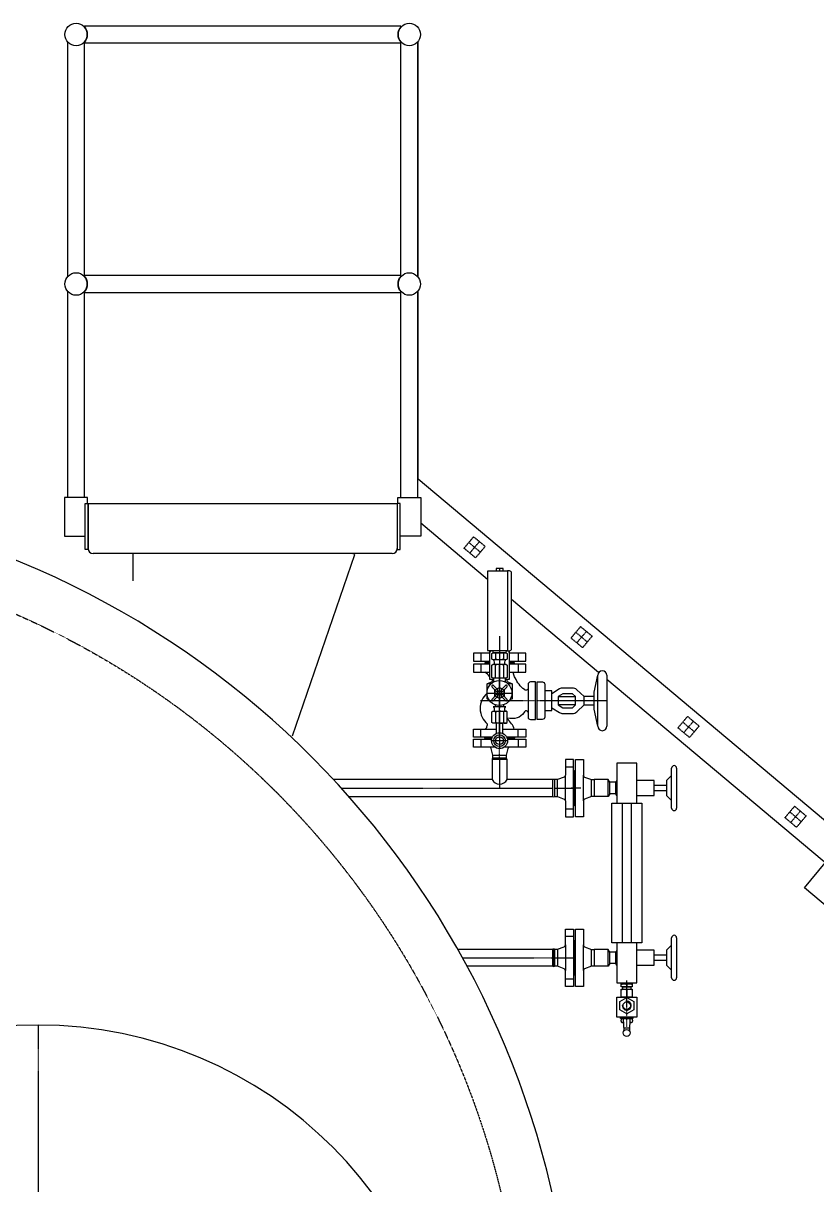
# Model space of a CAD drawing. Extents: x -1853 to 4591, y 0 to 4740.
# Drawn here: x 695 to 2286, y 2370 to 4697 of the extents above; entities that cross this region are included whole.
import ezdxf

# ---------------------------------------------------------------- set-up
doc = ezdxf.new("R2010")
doc.units = 0
doc.linetypes.add('GESTRICHELT2', pattern=[0.375, 0.25, -0.125])
doc.linetypes.add('MITTE', pattern=[2, 1.25, -0.25, 0.25, -0.25])
for name, color, linetype in [('LOOS_L0', 5, 'CONTINUOUS'), ('LOOS_L1', 7, 'GESTRICHELT2'), ('LOOS_L2', 7, 'MITTE')]:
    doc.layers.add(name, color=color, linetype=linetype)

# ---------------------------------------------------------------- blocks, each defined once
blk = doc.blocks.new('LOOS_BUEHNE_70AE1')
at = {"layer": 'LOOS_L0'}
for p, q in [((1435, 3635), (835, 3635)), ((915, 3635), (915, 3580.5)), ((1235.2, 3269.8), (1359.7, 3633.2))]:
    blk.add_line(p, q, dxfattribs=at)
for points in [[(825, 3645), (825, 3735), (1445, 3735)], [(1359.7, 3633.2), (1355, 3635), (915, 3635)]]:
    blk.add_lwpolyline(points, dxfattribs=at)
for centre, start, end in [((835, 3645), 180, 270), ((1435, 3645), 270, 360)]:
    blk.add_arc(centre, 10, start, end, dxfattribs=at)
blk = doc.blocks.new('LOOS_KESSEL_65D01')
at = {"layer": 'LOOS_L0'}
for p, q in [((1597.5, 3263), (1634.1, 3263)), ((1619, 3263), (1621, 3265)), ((1621, 3265), (1634.8, 3265)), ((1665.2, 3265), (1679, 3265)), ((1665.9, 3263), (1702.5, 3263)), ((1679, 3265), (1681, 3263)), ((1640.3, 3247), (1629.2, 3247)), ((1670.8, 3247), (1659.7, 3247)), ((1665, 3222), (1635, 3222)), ((1636.5, 3225), (1663.4, 3225)), ((1637.7, 3231), (1662.4, 3231)), ((1782, 3139.3), (1782, 3190.7)), ((1635, 3181.9), (1317.1, 3181.9)), ((1757, 3148.2), (1757, 3181.9)), ((1760, 3181.9), (1760, 3148.2)), ((1766, 3148.2), (1766, 3181.9)), ((1347.7, 3148.2), (1757, 3148.2)), ((1757, 2808.2), (1757, 2841.9)), ((1760, 2841.9), (1760, 2808.2)), ((1766, 2841.9), (1766, 2808.2)), ((1782, 2850.7), (1782, 2799.3))]:
    blk.add_line(p, q, dxfattribs=at)
for points in [[(1629.2, 3247), (1597.5, 3247), (1597.5, 3263)], [(1702.5, 3263), (1702.5, 3247), (1670.8, 3247)], [(1666.9, 3244), (1663.4, 3231), (1663.4, 3225), (1636.5, 3225), (1636.5, 3231), (1633.1, 3244)], [(1665, 3181.9), (1665, 3222), (1635, 3222), (1635, 3181.9)], [(1782, 3139.3), (1782, 3107.5), (1798, 3107.5), (1798, 3222.5), (1782, 3222.5), (1782, 3190.7)], [(1798, 3201), (1800, 3199), (1800, 3131), (1798, 3129)], [(1757, 3148.2), (1757, 3181.9), (1665, 3181.9)], [(1779.4, 3187), (1766, 3181.9), (1760, 3181.9), (1760, 3148.2), (1766, 3148.2), (1779.4, 3143)], [(1782, 2850.7), (1782, 2882.5), (1798, 2882.5), (1798, 2767.5), (1782, 2767.5), (1782, 2799.3)], [(1566.4, 2841.9), (1757, 2841.9), (1757, 2808.2), (1585, 2808.2)], [(1779.4, 2803), (1766, 2808.2), (1760, 2808.2), (1760, 2841.9), (1766, 2841.9), (1779.4, 2847)], [(1798, 2789), (1800, 2791), (1800, 2859), (1798, 2861)]]:
    blk.add_lwpolyline(points, dxfattribs=at)
for points in [[(1633.1, 3244, 0.165085), (1631.6, 3246.2, 0.165104), (1629.2, 3247)], [(1670.8, 3247, 0.165074), (1668.4, 3246.2, 0.165112), (1666.9, 3244)], [(1782, 3190.7, -0.151618), (1781.3, 3188.5, -0.151639), (1779.4, 3187)], [(1779.4, 3143, -0.151639), (1781.3, 3141.5, -0.151636), (1782, 3139.3)], [(1779.4, 2847, 0.151621), (1781.3, 2848.5, 0.151629), (1782, 2850.7)], [(1782, 2799.3, 0.1516), (1781.3, 2801.5, 0.151593), (1779.4, 2803)]]:
    blk.add_lwpolyline(points, format="xyb", dxfattribs=at)
for centre, radius, start, end in [((0, 1955), 1800, 205.9338, 151.133), ((1638.4, 3222.2), 3.38, 122.6746, 182.6746), ((1661.6, 3222.2), 3.38, 357.3237, 57.3237), ((1650, 3189.5), 16.8, 207.0967, 332.8996), ((1758.5, 3179.3), 3, 60, 120), ((1758.5, 3150.7), 3, 240, 300), ((1758.5, 2839.3), 3, 60, 120), ((1758.5, 2810.7), 3, 240, 300), ((725, 1855.1), 835, 90, 180), ((725, 1855.1), 835, 0, 90)]:
    blk.add_arc(centre, radius, start, end, dxfattribs=at)
at = {"layer": 'LOOS_L1'}
blk.add_circle((0, 1955), 1700, dxfattribs=at)
at = {"layer": 'LOOS_L2'}
for p, q in [((1612.5, 3263), (1612.5, 3247)), ((1687.5, 3263), (1687.5, 3247)), ((1650, 3222), (1650, 3244)), ((1650, 3222), (1650, 3165)), ((1782, 3207.5), (1798, 3207.5)), ((1332.6, 3165), (1757, 3165)), ((1760, 3165), (1800, 3165)), ((1798, 3122.5), (1782, 3122.5)), ((1798, 2867.5), (1782, 2867.5)), ((1575.8, 2825), (1757, 2825)), ((1760, 2825), (1800, 2825)), ((1782, 2782.5), (1798, 2782.5)), ((725, 2690.1), (725, 2245.1))]:
    blk.add_line(p, q, dxfattribs=at)
blk = doc.blocks.new('LOOS_WASSERSTAND_452B1')
at = {"layer": 'LOOS_L0'}
for p, q in [((1817.99991, 3139.252195), (1817.99991, 3190.747821)), ((1995.000063, 3125.000618), (1995.000063, 3205.000542)), ((2004.99991, 3205.000542), (2004.99991, 3125.000618)), ((1833.99991, 3148.150008), (1833.99991, 3181.850008)), ((1867.99991, 3148.150008), (1867.99991, 3181.850008)), ((1871.088734, 3153.500008), (1871.088734, 3176.500008)), ((1882.979184, 3153.500008), (1882.979184, 3176.500008)), ((1984.999453, 3170.000694), (1960.000216, 3170.000694)), ((1960.000216, 3160.000847), (1984.999453, 3160.000847)), ((1896.000292, 3135.000847), (1896.000292, 2855.414889)), ((1914.000292, 3135.000847), (1914.000292, 2855.223828)), ((1995.000063, 2785.000847), (1995.000063, 2865.001152)), ((2004.99991, 2865.001152), (2004.99991, 2785.000847)), ((1818.000292, 2799.250516), (1818.000292, 2850.746142)), ((1834.000292, 2808.148329), (1834.000292, 2841.848329)), ((1868.000292, 2808.148329), (1868.000292, 2841.848329)), ((1871.089116, 2813.498329), (1871.089116, 2836.498329)), ((1882.979566, 2813.498329), (1882.979566, 2836.498329)), ((1984.999453, 2830.000923), (1960.000216, 2830.000923)), ((1960.000216, 2820.001076), (1984.999453, 2820.001076)), ((1895.625418, 2772.498329), (1895.625548, 2774.998329)), ((1905.000292, 2771.998329), (1905.000292, 2766.998329)), ((1914.375548, 2774.998329), (1914.375034, 2772.498329)), ((1895.625548, 2766.498329), (1914.375548, 2766.498329)), ((1897.000548, 2761.998329), (1897.000548, 2766.498329)), ((1905.000292, 2760.498329), (1905.000292, 2747.498329)), ((1913.000548, 2766.498329), (1913.000548, 2761.998329)), ((1895.750594, 2745.998329), (1914.375548, 2745.998329)), ((1903.606899, 2728.998329), (1906.104357, 2728.998329)), ((1905.000292, 2727.963254), (1905.000292, 2730.133612)), ((1893.500292, 2697.998328), (1893.500292, 2699.998329)), ((1896.500292, 2702.998329), (1913.500292, 2702.998329)), ((1916.500292, 2699.998329), (1916.500292, 2697.99833)), ((1899.500292, 2684.481234), (1910.500292, 2684.481234)), ((1913.500292, 2694.99833), (1911.171325, 2694.998329))]:
    blk.add_line(p, q, dxfattribs=at)
for points in [[(1817.99991, 3139.252195), (1817.99991, 3107.500008), (1801.99991, 3107.500008), (1801.99991, 3222.500008), (1817.99991, 3222.500008), (1817.99991, 3190.747821)], [(1925.000292, 3135.000847), (1925.000292, 3215.000771), (1885.000292, 3215.000771), (1885.000292, 3135.000847)], [(1801.99991, 3201.000008), (1799.99991, 3199.000008), (1799.99991, 3131.000008), (1801.99991, 3129.000008)], [(1995.000063, 3190.000771), (1984.999453, 3180.000542), (1984.999453, 3150.000618), (1995.000063, 3140.000771)], [(1820.564776, 3187.014137), (1833.99991, 3181.850008), (1839.99991, 3181.850008), (1839.99991, 3148.150008), (1833.99991, 3148.150008), (1820.564776, 3142.985878)], [(1884.99991, 3180.000008), (1882.979184, 3176.500008), (1871.088734, 3176.500008), (1867.99991, 3181.850008), (1839.99991, 3181.850008)], [(1925.000292, 3150.000618), (1960.000216, 3150.000618), (1960.000216, 3180.000542), (1925.000292, 3180.000542)], [(1884.99991, 3150.000008), (1882.979184, 3153.500008), (1871.088734, 3153.500008), (1867.99991, 3148.150008), (1839.99991, 3148.150008)], [(1818.000292, 2799.250516), (1818.000292, 2767.498329), (1802.000292, 2767.498329), (1802.000292, 2882.498329), (1818.000292, 2882.498329), (1818.000292, 2850.746142)], [(1802.000292, 2860.998329), (1800.000292, 2858.998329), (1800.000292, 2790.998329), (1802.000292, 2788.998329)], [(1820.565157, 2847.012459), (1834.000292, 2841.848329), (1840.000292, 2841.848329), (1840.000292, 2808.148329), (1834.000292, 2808.148329), (1820.565157, 2802.984199)], [(1885.000292, 2839.998329), (1882.979566, 2836.498329), (1871.089116, 2836.498329), (1868.000292, 2841.848329), (1840.000292, 2841.848329)], [(1885.000292, 2855.000923), (1885.000292, 2775.000999), (1925.000292, 2775.000999), (1925.000292, 2855.000923)], [(1925.000292, 2810.000847), (1960.000216, 2810.000847), (1960.000216, 2840.001152), (1925.000292, 2840.001152)], [(1995.000063, 2850.000999), (1984.999453, 2840.001152), (1984.999453, 2810.000847), (1995.000063, 2800.000999)], [(1885.000292, 2809.998329), (1882.979566, 2813.498329), (1871.089116, 2813.498329), (1868.000292, 2808.148329), (1840.000292, 2808.148329)], [(1899.500292, 2678.6798), (1898.500292, 2702.998329), (1911.500292, 2702.998329), (1910.500292, 2678.6798)], [(1898.829259, 2694.998329), (1897.718696, 2694.998328), (1896.500291, 2694.998328)], [(1898.829259, 2694.998329), (1897.500292, 2694.998328), (1897.500292, 2693.994159), (1898.870552, 2693.994159)], [(1911.130032, 2693.994159), (1912.500292, 2693.994159), (1912.500292, 2694.99833), (1911.171325, 2694.99833)]]:
    blk.add_lwpolyline(points, dxfattribs=at)
for points in [[(1817.99991, 3190.747821, 0.1516516315), (1818.702902, 3188.48293, 0.1516609895), (1820.564776, 3187.014137)], [(1820.564776, 3142.985878, 0.1516305378), (1818.702901, 3141.517086, 0.1516220331), (1817.99991, 3139.252195)], [(1818.000292, 2850.746142, 0.1516506348), (1818.703284, 2848.481252, 0.1516583517), (1820.565157, 2847.012459)], [(1820.565157, 2802.984199, 0.1516294798), (1818.703282, 2801.515408, 0.1516216328), (1818.000292, 2799.250516)], [(1894.000292, 2771.998329), (1894.026802, 2772.047377), (1894.106013, 2772.095933, -0.155163228), (1894.418979, 2772.189707, -0.1462881533), (1895.611205, 2772.351883, -0.0842850695), (1899.500292, 2772.498329)], [(1899.500292, 2772.498329, -0.084309881), (1903.389379, 2772.351883, -0.1463741728), (1904.581654, 2772.189707, -0.1552300078), (1904.894651, 2772.095933), (1904.973835, 2772.047377), (1905.000292, 2771.998329)], [(1905.000292, 2771.998329), (1905.026803, 2772.047377), (1905.106013, 2772.095933, -0.1551630349), (1905.418979, 2772.189707, -0.1462879044), (1906.611205, 2772.351883, -0.0842849978), (1910.500292, 2772.498329)], [(1910.500292, 2772.498329, -0.0843099527), (1914.389379, 2772.351883, -0.1463744217), (1915.581654, 2772.189707, -0.1552302009), (1915.894651, 2772.095933), (1915.973835, 2772.047377), (1916.000292, 2771.998329)], [(1899.500292, 2766.498329, -0.084277129), (1895.611205, 2766.644776, -0.1462788241), (1894.418979, 2766.807023, -0.1551538747), (1894.106013, 2766.900842), (1894.026802, 2766.949359), (1894.000292, 2766.998329)], [(1894.000292, 2760.498329, -0.1694059972), (1894.106013, 2760.791023, -0.1208239212), (1894.418979, 2761.07239, -0.1386928274), (1895.611205, 2761.558989, -0.098023978), (1899.500292, 2761.998329)], [(1894.000292, 2747.498329, 0.1694622427), (1894.106013, 2747.205752, 0.1208078738), (1894.418979, 2746.92434, 0.1386675237), (1895.611205, 2746.437669, 0.0980038354), (1899.500292, 2745.998329)], [(1905.000292, 2766.998329), (1904.973835, 2766.949359), (1904.894651, 2766.900842, -0.1552206539), (1904.581654, 2766.807023, -0.1463648477), (1903.389379, 2766.644776, -0.0843019422), (1899.500292, 2766.498329)], [(1899.500292, 2761.998329, -0.0980450736), (1903.389379, 2761.558989, -0.1387725968), (1904.581654, 2761.07239, -0.120879865), (1904.894651, 2760.791023, -0.1695048446), (1905.000292, 2760.498329)], [(1899.500292, 2745.998329, 0.0980249354), (1903.389379, 2746.437669, 0.1387473061), (1904.581654, 2746.92434, 0.1208638188), (1904.894651, 2747.205752, 0.1695611366), (1905.000292, 2747.498329)], [(1910.500292, 2766.498329, -0.0842770567), (1906.611205, 2766.644776, -0.1462785744), (1905.418979, 2766.807023, -0.1551536805), (1905.106013, 2766.900842), (1905.026803, 2766.949359), (1905.000292, 2766.998329)], [(1905.000292, 2760.498329, -0.1694057112), (1905.106013, 2760.791023, -0.1208237594), (1905.418979, 2761.07239, -0.1386925965), (1906.611205, 2761.558989, -0.098023917), (1910.500292, 2761.998329)], [(1905.000292, 2747.498329, 0.1694619566), (1905.106013, 2747.205752, 0.1208077119), (1905.418979, 2746.92434, 0.1386672928), (1906.611205, 2746.437669, 0.0980037744), (1910.500292, 2745.998329)], [(1916.000292, 2766.998329), (1915.973835, 2766.949359), (1915.894651, 2766.900842, -0.155220846), (1915.581654, 2766.807023, -0.1463650961), (1914.389379, 2766.644776, -0.0843020137), (1910.500292, 2766.498329)], [(1910.500292, 2761.998329, -0.0980451346), (1914.389379, 2761.558989, -0.1387728276), (1915.581654, 2761.07239, -0.1208800268), (1915.894651, 2760.791023, -0.1695051306), (1916.000292, 2760.498329)], [(1910.500292, 2745.998329, 0.0980249964), (1914.389379, 2746.437669, 0.138747537), (1915.581654, 2746.92434, 0.1208639806), (1915.894651, 2747.205752, 0.1695614228), (1916.000292, 2747.498329)]]:
    blk.add_lwpolyline(points, format="xyb", dxfattribs=at)
for points in [[(1935.000292, 2855.000923), (1875.000292, 2854.998329), (1875.000292, 3135.000847), (1935.000292, 3135.000847)], [(1894.000292, 2772.498329), (1916.000292, 2772.498329), (1916.000292, 2766.498329), (1894.000292, 2766.498329)], [(1894.000292, 2761.998329), (1916.000292, 2761.998329), (1916.000292, 2745.998329), (1894.000292, 2745.998329)], [(1885.000292, 2745.998329), (1925.000292, 2745.998329), (1925.000292, 2705.998329), (1885.000292, 2705.998329)], [(1905.000292, 2712.817163), (1891.000292, 2720.900067), (1891.000292, 2737.128622), (1905.000292, 2745.211525), (1919.000292, 2737.089181), (1919.000292, 2720.900067)], [(1917.500292, 2705.998329), (1917.500292, 2702.998329), (1892.500292, 2702.998329), (1892.500292, 2705.998329)]]:
    blk.add_lwpolyline(points, close=True, dxfattribs=at)
for centre, radius in [((1905.000292, 2728.998329), 7.5), ((1905.000292, 2674.349673), 7)]:
    blk.add_circle(centre, radius, dxfattribs=at)
for centre, radius, start, end in [((1999.999605, 3205.000542), 4.999542, 0, 180), ((1999.999605, 3125.000618), 5.000305, 180, 0), ((1999.999605, 2865.001152), 4.999542, 0, 180), ((1999.999605, 2785.000847), 5.000305, 180, 0), ((1905.000292, 2728.998329), 9, 173.5612017, 100.8674068), ((1896.500292, 2699.998329), 3, 89.9999998, 180.0000002), ((1913.500292, 2699.998329), 3, 359.9999998, 89.99999986), ((1896.500291, 2697.998327), 2.999999, 179.9999825, 270), ((1913.500292, 2697.99833), 3, 270.0000001, 0.000007845)]:
    blk.add_arc(centre, radius, start, end, dxfattribs=at)
at = {"layer": 'LOOS_L2'}
for p, q in [((1812.650667, 3165.000008), (1793.000246, 3165.000008)), ((1905.000292, 2686.342411), (1905.000292, 2779.398216))]:
    blk.add_line(p, q, dxfattribs=at)
blk = doc.blocks.new('LOOS_GELIL_588A1')
at = {"layer": 'LOOS_L0'}
for p, q in [((1485.849957, 4660.089072), (1485.849957, 4189.910373)), ((1485.849957, 4160.089072), (1485.849957, 3783.720431)), ((1445.999957, 3747.000206), (1452.149909, 3747.000206)), ((1491.999957, 3695.565449), (1491.999957, 3670.000206)), ((1450.999957, 3643.000206), (1450.999957, 3670.000182))]:
    blk.add_line(p, q, dxfattribs=at)
blk.add_lwpolyline([(1452.149909, 4689.910318, -0.0305026897), (1454.089279, 4691.849698)], format="xyb", dxfattribs=at)
blk = doc.blocks.new('LOOS_LEITERL_010A1')
at = {"layer": 'LOOS_L0'}
for p, q in [((1485.849909, 3783.720374), (1486.762464, 3784.80874)), ((1444.999908, 3735.000218), (1445.999909, 3736.192879)), ((1626.000028, 3583.134464), (1491.999909, 3695.565489)), ((1848.619786, 3396.348306), (1673.998075, 3542.862339)), ((3620.633241, 1909.563891), (1864.999421, 3382.60519))]:
    blk.add_line(p, q, dxfattribs=at)
blk.add_lwpolyline([(1486.762464, 3784.80874), (3662.395797, 1959.372413), (3621.181754, 1910.217583), (3620.633241, 1909.563891)], dxfattribs=at)
blk.add_lwpolyline([(4524.506065, 1151.041686), (4482.743507, 1101.23316), (2261.214622, 2965.317228), (2302.995816, 3015.110117)], close=True, dxfattribs=at)
at = {"layer": 'LOOS_L1'}
for points in [[(1621.068983, 3649.271224), (1601.793958, 3626.282675), (1578.805409, 3645.557701), (1598.080434, 3668.54625)], [(1835.563232, 3469.292844), (1816.288206, 3446.304295), (1793.299657, 3465.579321), (1812.574683, 3488.56787)], [(2050.055677, 3289.312313), (2030.780651, 3266.323764), (2007.792102, 3285.598789), (2027.067128, 3308.587338)], [(2264.548027, 3109.331861), (2245.273001, 3086.343312), (2222.284452, 3105.618337), (2241.559478, 3128.606886)]]:
    blk.add_lwpolyline(points, close=True, dxfattribs=at)
at = {"layer": 'LOOS_L2'}
for p, q in [((1588.446529, 3657.056278), (1611.431471, 3637.77695)), ((1609.574709, 3658.908737), (1590.299683, 3635.920188)), ((1802.940777, 3477.077897), (1825.925719, 3457.798569)), ((1824.068957, 3478.930357), (1804.793932, 3455.941808)), ((2017.433222, 3297.097366), (2040.418164, 3277.818038)), ((2038.561402, 3298.949825), (2019.286376, 3275.961276)), ((2253.053752, 3118.969374), (2233.778727, 3095.980825)), ((2231.925572, 3117.116914), (2254.910514, 3097.837586))]:
    blk.add_line(p, q, dxfattribs=at)
blk = doc.blocks.new('LOOS_MANOSTATROHR_3AE31')
at = {"layer": 'LOOS_L0'}
for p, q in [((1673.998075, 3444.08456), (1673.998075, 3596.084177)), ((1650.111498, 3469.188122), (1650.048487, 3324.832967)), ((1612.499421, 3435.000002), (1612.499421, 3419.000017)), ((1632.285685, 3440.58491), (1631.01651, 3437.484657)), ((1662.811892, 3421.917641), (1637.186282, 3421.917641)), ((1642.205804, 3423.439848), (1642.205804, 3434.725248)), ((1649.999421, 3440.58491), (1649.999421, 3413.085234)), ((1657.79361, 3434.725248), (1657.79361, 3423.439848)), ((1668.982273, 3437.484657), (1667.917998, 3440.084421)), ((1687.499421, 3435.000002), (1687.499421, 3419.000017)), ((1636.97757, 3413.085234), (1662.603181, 3413.085234)), ((1639.519065, 3415.085375), (1639.519065, 3413.085854)), ((1641.997092, 3386.496794), (1641.997092, 3411.564219)), ((1649.999421, 3318.974816), (1649.999421, 3413.976013)), ((1657.585471, 3411.564219), (1657.585471, 3386.496794)), ((1660.47973, 3413.085854), (1660.47973, 3415.085375)), ((1635.049064, 3383.188428), (1635.049064, 3378.834396)), ((1662.603181, 3384.977018), (1636.97757, 3384.977018)), ((1638.291018, 3377.649288), (1638.291018, 3382.952243)), ((1661.812156, 3377.417578), (1661.812156, 3381.975281)), ((1665.049069, 3378.834423), (1665.049096, 3383.188428)), ((1846.999421, 3289.000019), (1846.999421, 3391.000019)), ((1864.999421, 3391.000019), (1864.999421, 3289.000019)), ((1624.834351, 3355.473816), (1674.834351, 3355.473816)), ((1632.86573, 3373.833203), (1625.149181, 3373.833203)), ((1643.046326, 3359.408295), (1634.965271, 3367.489311)), ((1643.046326, 3351.539299), (1634.965271, 3343.458283)), ((1637.995895, 3370.519859), (1646.076874, 3362.438805)), ((1661.672729, 3370.519859), (1653.591751, 3362.438805)), ((1656.622299, 3359.408295), (1664.703354, 3367.489311)), ((1656.622299, 3351.539299), (1664.703354, 3343.458283)), ((1674.94898, 3373.833203), (1666.802819, 3373.833203)), ((1707.035479, 3372.870048), (1707.035479, 3307.129962)), ((1740.628258, 3373.080668), (1740.627711, 3307.129962)), ((1770.154644, 3363.558452), (1754.846827, 3354.143917)), ((1795.992582, 3365.45821), (1776.957389, 3365.45821)), ((1778.321125, 3354.142514), (1778.321125, 3354.142514)), ((1625.149181, 3343.833171), (1627.709712, 3343.833171)), ((1637.995895, 3340.427734), (1646.076874, 3348.508789)), ((1641.996472, 3327.976286), (1641.996472, 3331.734173)), ((1661.672729, 3340.427734), (1653.591751, 3348.508789)), ((1657.584851, 3331.705552), (1657.584851, 3327.976286)), ((1671.958837, 3343.833171), (1674.94898, 3343.833171)), ((1767.758101, 3348.485634), (1802.123372, 3348.485634)), ((1802.123372, 3331.513703), (1767.758101, 3331.513703)), ((1839.362268, 3348.486307), (1819.467062, 3348.486335)), ((1819.467062, 3331.513703), (1839.362268, 3331.513703)), ((1636.499637, 3318.974816), (1663.499158, 3318.974816)), ((1662.603181, 3327.976286), (1636.97757, 3327.976286)), ((1639.519065, 3323.974812), (1639.519065, 3318.974816)), ((1642.205232, 3296.180331), (1642.205232, 3317.769062)), ((1649.999421, 3318.974816), (1649.999421, 3244.000217)), ((1657.79361, 3317.769062), (1657.79361, 3296.180331)), ((1660.479157, 3318.974816), (1660.479157, 3323.974812)), ((1665.5878, 3304.933485), (1665.5878, 3302.911898)), ((1754.846827, 3325.855448), (1770.154644, 3316.440913)), ((1776.956903, 3314.541492), (1795.991548, 3314.541492)), ((1663.499158, 3294.974577), (1636.499637, 3294.974577)), ((1643.499177, 3294.974267), (1643.499177, 3274.6203)), ((1656.499045, 3274.620575), (1656.499045, 3294.974267)), ((1633.999421, 3260.000217), (1665.999421, 3260.000217))]:
    blk.add_line(p, q, dxfattribs=at)
for points in [[(1665.999418, 3599.583828), (1626.000028, 3599.583828), (1626.000028, 3440.58491), (1665.999418, 3440.58491)], [(1649.999421, 3604.821407), (1642.928379, 3604.821407), (1642.928379, 3599.583828)], [(1657.070463, 3599.583828), (1657.070463, 3599.583828), (1657.070463, 3604.821407), (1649.999421, 3604.821407), (1649.999421, 3599.583828)], [(1669.999485, 3600.083506), (1665.999418, 3600.083506), (1665.999418, 3440.084421), (1669.999485, 3440.084421)], [(1627.314728, 3435.000002), (1597.499423, 3435.000002), (1597.499423, 3419.000017), (1630.089651, 3419.000017)], [(1630.099062, 3440.58491), (1630.074037, 3383.188482), (1638.28508, 3383.188471)], [(1637.186282, 3421.916735), (1634.411614, 3423.439848), (1634.411614, 3434.642231), (1637.186282, 3436.246264)], [(1663.049466, 3440.58491), (1662.811892, 3436.246264), (1637.186282, 3436.246264), (1636.948709, 3440.58491)], [(1661.897749, 3383.188439), (1670.074026, 3383.188428), (1670.098884, 3440.085636)], [(1662.811892, 3436.243498), (1665.5878, 3434.642231), (1665.5878, 3423.437416), (1662.811892, 3421.917641)], [(1670.089672, 3419.000017), (1702.499419, 3419.000017), (1702.499419, 3435.000002), (1672.684114, 3435.000002)], [(1630.087035, 3413.000019), (1597.499421, 3413.000019), (1597.499421, 3397.000019), (1630.080059, 3397.000019)], [(1618.999421, 3413.000019), (1620.999421, 3415.000019), (1630.087907, 3415.000019)], [(1630.088779, 3417.000019), (1620.999425, 3417.000019), (1618.999427, 3419.000017)], [(1637.186902, 3384.975159), (1634.411042, 3386.49646), (1634.411042, 3411.483681), (1637.187522, 3413.085234)], [(1662.813132, 3413.084328), (1665.5878, 3411.483681), (1665.5878, 3386.49646), (1662.812512, 3384.975493)], [(1670.08006, 3397.000019), (1702.499421, 3397.000019), (1702.499421, 3413.000019), (1670.08705, 3413.000019)], [(1670.087924, 3415.000019), (1678.999421, 3415.000019), (1680.999421, 3413.000019)], [(1680.999427, 3419.000017), (1678.999417, 3417.000019), (1670.088798, 3417.000019)], [(1628.774433, 3342.002212), (1625.149181, 3343.833171), (1625.149181, 3373.833203), (1635.049064, 3378.834396)], [(1665.049069, 3378.834423), (1674.94898, 3373.833203), (1674.94898, 3343.833171), (1670.683879, 3341.679069)], [(1712.125617, 3302.433959), (1722.304676, 3302.433959), (1722.304676, 3377.566276), (1712.125617, 3377.566276)], [(1735.538182, 3302.433482), (1725.358393, 3302.433482), (1725.358332, 3377.566276), (1735.770215, 3377.771369)], [(1846.999421, 3289.000019), (1839.362268, 3323.026629), (1839.362268, 3356.972707), (1846.999421, 3391.000019)], [(1740.627711, 3320.197867), (1754.84634, 3320.197867), (1754.84634, 3359.80147), (1740.627711, 3359.801498)], [(1778.321125, 3354.142514), (1778.316989, 3354.141195)], [(1778.316989, 3354.141195), (1778.321125, 3354.142514)], [(1804.665582, 3317.855294), (1819.467062, 3331.513002), (1819.467062, 3348.485634), (1804.664487, 3362.143369)], [(1636.499017, 3294.974577), (1634.411042, 3296.180331), (1634.411042, 3317.769062), (1636.499017, 3318.974816)], [(1663.499158, 3294.974577), (1665.5878, 3296.180331), (1665.5878, 3317.769062), (1663.499158, 3318.974816)], [(1635.61183, 3267.000019), (1597.499421, 3267.000019), (1597.499421, 3283.000019), (1643.499177, 3283.000019)], [(1656.499045, 3283.000019), (1702.499421, 3283.000019), (1702.499421, 3267.000019), (1664.387012, 3267.000019)], [(1618.999421, 3267.000019), (1620.999421, 3265.000019), (1634.800672, 3265.000019)], [(1665.19817, 3265.000019), (1678.999421, 3265.000019), (1680.999421, 3267.000019)]]:
    blk.add_lwpolyline(points, dxfattribs=at)
for points in [[(1631.01651, 3437.484657, -0.1488673185), (1629.543858, 3435.678766, -0.1488855062), (1627.314728, 3435.000002)], [(1637.186282, 3436.246264, -0.1011840728), (1640.735435, 3435.799552, -0.1369797014), (1641.823586, 3435.306431, -0.1151367759), (1642.109301, 3435.021518, -0.1544784349), (1642.205804, 3434.725248)], [(1642.205804, 3423.439848, -0.1540683125), (1642.109301, 3423.142707, -0.1149600074), (1641.823586, 3422.856911, -0.1369369157), (1640.735435, 3422.362733, -0.1013300227), (1637.186282, 3421.916735)], [(1637.186282, 3421.917641, -0.1383371989), (1637.641354, 3421.786205, -0.1081348781), (1638.07891, 3421.397221, -0.1346392739), (1638.835677, 3419.91603, -0.1056954166), (1639.519065, 3415.085375)], [(1642.205804, 3434.725248, -0.2250784057), (1642.35553, 3435.02148, -0.1365226442), (1642.798997, 3435.306238, -0.1427040215), (1644.4885, 3435.798726, -0.0907603703), (1649.999993, 3436.243498)], [(1649.999421, 3421.916735, -0.0908068137), (1644.488332, 3422.362717, -0.1426591701), (1642.798953, 3422.856928, -0.1363716797), (1642.355519, 3423.142722, -0.2245226372), (1642.205804, 3423.439848)], [(1657.792991, 3423.439848, -0.2245671054), (1657.643256, 3423.142722, -0.1363826604), (1657.199729, 3422.856928, -0.1426902289), (1655.510263, 3422.362717, -0.0908076766), (1649.999421, 3421.916735)], [(1649.999993, 3436.243498, -0.0907635585), (1655.51043, 3435.798726, -0.1427337939), (1657.199773, 3435.306238, -0.1365278124), (1657.643267, 3435.02148, -0.2250966388), (1657.792991, 3434.725248)], [(1657.792991, 3434.725248, -0.1544549587), (1657.889427, 3435.021465, -0.1151591568), (1658.174996, 3435.306221, -0.136986741), (1659.262934, 3435.798742, -0.1012344027), (1662.811892, 3436.243498)], [(1662.811892, 3421.917641, -0.1013578724), (1659.262934, 3422.362998, -0.1369150242), (1658.174996, 3422.85698, -0.1149570765), (1657.889427, 3423.142724, -0.1540263115), (1657.792991, 3423.439848)], [(1660.47973, 3415.085375, -0.0937940775), (1661.456941, 3419.959488, -0.1379284528), (1662.135563, 3421.42543, -0.1247501743), (1662.480433, 3421.801376, -0.1882221643), (1662.811892, 3421.917641)], [(1672.684114, 3435.000002, -0.1488563527), (1670.454957, 3435.678817, -0.1488582001), (1668.982273, 3437.484657)], [(1669.999485, 3440.084421, 0.1990062115), (1672.826924, 3441.255676, 0.1988613086), (1673.998075, 3444.08456)], [(1637.187522, 3413.085234, -0.1013589785), (1640.735814, 3412.639892, -0.137049186), (1641.823477, 3412.146444, -0.1150993574), (1642.108952, 3411.861091, -0.1542164459), (1642.205232, 3411.564219)], [(1642.205232, 3411.564219, -0.224620762), (1642.355112, 3411.861088, -0.1363913609), (1642.798699, 3412.146474, -0.1426493291), (1644.488317, 3412.64009, -0.0907715541), (1649.999421, 3413.085854)], [(1649.999421, 3413.085854, -0.090771791), (1655.510429, 3412.639377, -0.1427231564), (1657.199839, 3412.145947, -0.1364890941), (1657.643316, 3411.860786, -0.2249316407), (1657.792991, 3411.564219)], [(1657.792991, 3411.564219, -0.1542955193), (1657.889545, 3411.860771, -0.1150780392), (1658.175249, 3412.145848, -0.1369415184), (1659.263493, 3412.638915, -0.1012453409), (1662.813132, 3413.084328)], [(1630.076518, 3388.880393, 0.0839130146), (1620.60315, 3397.000019)], [(1642.205232, 3386.49646, -0.1543102319), (1642.10894, 3386.199761, -0.1150854157), (1641.823429, 3385.914363, -0.137009027), (1640.735632, 3385.420786, -0.1013152293), (1637.186902, 3384.975159)], [(1638.291018, 3382.952243, 0.1344751335), (1637.973382, 3384.382584, 0.1217271404), (1637.613477, 3384.821512, 0.16962047), (1637.186902, 3384.975159)], [(1649.999421, 3384.975159, -0.0907641387), (1644.488317, 3385.420801, -0.1426381326), (1642.798699, 3385.914346, -0.1363848363), (1642.355112, 3386.199746, -0.2247123725), (1642.205232, 3386.49646)], [(1657.792991, 3386.49646, -0.2248417247), (1657.643316, 3386.199746, -0.1364534215), (1657.199839, 3385.914346, -0.142714497), (1655.510429, 3385.420801, -0.0907916763), (1649.999421, 3384.975159)], [(1662.812512, 3384.975493, -0.1012619739), (1659.263312, 3385.420883, -0.1368945096), (1658.175202, 3385.914388, -0.1150018433), (1657.889533, 3386.199767, -0.1542086995), (1657.792991, 3386.49646)], [(1661.812156, 3381.975281, -0.1047343772), (1662.105357, 3384.096745, -0.1351893199), (1662.429865, 3384.747269, -0.1095966368), (1662.617474, 3384.918108, -0.1415547677), (1662.812512, 3384.975779)], [(1699.870726, 3362.224873, -0.1195879961), (1681.375954, 3386.189676, -0.1863006595), (1678.035924, 3393.881411, -0.1966878601), (1678.171756, 3396.059164, -0.1329061907), (1678.696457, 3396.687574, -0.1231899419), (1679.520029, 3397.000131)], [(1712.125617, 3377.566276, 0.1879281108), (1708.526343, 3376.190786, 0.2105547522), (1707.035479, 3372.870048)], [(1735.770215, 3377.771369, -0.1829228292), (1739.217551, 3376.323192, -0.2045404093), (1740.628258, 3373.080668)], [(1703.908168, 3361.203254, -0.1539240107), (1701.671028, 3361.061144, -0.1682702635), (1699.870726, 3362.224873)], [(1707.035479, 3363.478295, -0.1730479282), (1706.818972, 3362.890913, -0.1130402827), (1706.186719, 3362.283689, -0.1167475104), (1703.908168, 3361.203254)], [(1776.957389, 3365.45821, 0.1389307104), (1770.154644, 3363.558452)], [(1804.664487, 3362.143369, 0.188694887), (1795.992582, 3365.45821)], [(1636.499017, 3318.974816, -0.0921381042), (1640.533806, 3318.621426, -0.1419671058), (1641.770809, 3318.230355, -0.1331888278), (1642.095574, 3318.004264, -0.21082149), (1642.205232, 3317.769062)], [(1637.186282, 3327.975046, -0.1611390974), (1638.079059, 3327.671144, -0.1193741459), (1638.835861, 3326.804153, -0.1383775362), (1639.519065, 3323.974812)], [(1642.205232, 3317.769062, -0.1511795135), (1642.24276, 3317.887239, -0.1145311256), (1642.354981, 3318.004258, -0.1444444611), (1642.798466, 3318.230331, -0.1443621701), (1644.487983, 3318.621335, -0.0877706183), (1649.999421, 3318.974506)], [(1657.79361, 3317.769062, 0.1513601022), (1657.756117, 3317.887239, 0.114666225), (1657.643909, 3318.004258, 0.1444763321), (1657.200381, 3318.230331, 0.1444090131), (1655.510807, 3318.621335, 0.0877817881), (1649.999421, 3318.974506)], [(1663.499158, 3318.974816, 0.0921275569), (1659.464774, 3318.62144, 0.1419067514), (1658.227962, 3318.230337, 0.1331494593), (1657.903286, 3318.004249, 0.2107268822), (1657.79361, 3317.769062)], [(1660.479157, 3323.974812, -0.1307397638), (1661.10159, 3326.804782, -0.122505721), (1661.790611, 3327.672469, -0.1748786682), (1662.603181, 3327.977192)], [(1698.934686, 3315.807595, -0.1727364553), (1685.188758, 3305.799719, -0.1311371221), (1665.5878, 3304.933485)], [(1704.185817, 3319.844973, 0.150387569), (1702.88391, 3319.884915, 0.1172040666), (1701.487648, 3319.169646, 0.1373086495), (1698.934686, 3315.807595)], [(1707.034993, 3316.521715, 0.1829822609), (1706.283962, 3318.491363, 0.1416401208), (1704.185817, 3319.844973)], [(1707.035479, 3307.129962, 0.2105832206), (1708.526343, 3303.809398, 0.1879272062), (1712.125617, 3302.433959)], [(1740.627711, 3307.129962, -0.2105279961), (1739.136979, 3303.809044, -0.1879203004), (1735.538182, 3302.433482)], [(1770.154644, 3316.440913, 0.1387598694), (1776.956903, 3314.541492)], [(1795.991548, 3314.541492, 0.1887297828), (1804.665582, 3317.855294)], [(1620.602888, 3283.000019, 0.2310246819), (1624.164577, 3286.673814, 0.1122147402), (1625.643183, 3293.33071)], [(1642.205232, 3296.180331, -0.2108166449), (1642.095558, 3295.945145, -0.1331489685), (1641.770784, 3295.718918, -0.141941444), (1640.53379, 3295.327725, -0.0921311974), (1636.499017, 3294.974577)], [(1649.999421, 3294.974577, -0.0877751471), (1644.487967, 3295.327725, -0.1443535138), (1642.798441, 3295.718918, -0.1444270095), (1642.354964, 3295.945145, -0.114524802), (1642.242751, 3296.062179, -0.1512130436), (1642.205232, 3296.180331)], [(1649.999421, 3294.974577, 0.0877775671), (1655.510807, 3295.327712, 0.1443948133), (1657.200381, 3295.718935, 0.1444524172), (1657.643909, 3295.94516, 0.1146559847), (1657.756117, 3296.062188, 0.1513964932), (1657.79361, 3296.180331)], [(1657.79361, 3296.180331, 0.2107250284), (1657.903286, 3295.945145, 0.1331173905), (1658.227962, 3295.718918, 0.1418891094), (1659.464774, 3295.327725, 0.0921334531), (1663.499158, 3294.974577)]]:
    blk.add_lwpolyline(points, format="xyb", dxfattribs=at)
for points in [[(1649.834351, 3366.443741), (1640.334228, 3360.958969), (1640.334228, 3349.989235), (1649.834351, 3344.504654), (1659.334473, 3349.989235), (1659.334473, 3360.958969)], [(1649.999421, 3344.504606), (1640.499299, 3349.990427), (1640.499299, 3360.959684), (1649.999421, 3366.445505), (1659.499543, 3360.959684), (1659.499543, 3349.990427)], [(1795.991548, 3325.855448), (1802.123372, 3331.513002), (1802.123372, 3348.485634), (1795.991548, 3354.143917), (1776.957328, 3354.143917), (1767.758466, 3348.485634), (1767.758466, 3331.513002), (1776.958119, 3325.855448)]]:
    blk.add_lwpolyline(points, close=True, dxfattribs=at)
for centre, radius in [((1649.834274, 3355.473778), 25), ((1649.834351, 3355.474388), 4.000473), ((1649.999421, 3355.473816), 3.999662), ((1649.999421, 3260.000217), 16), ((1649.999421, 3260.000217), 11.65), ((1649.999421, 3260.000217), 7.75)]:
    blk.add_circle(centre, radius, dxfattribs=at)
for centre, radius, start, end in [((1669.999451, 3596.084105), 3.999401, 0.001039749, 89.99951317), ((1855.999421, 3391.000019), 9, 0, 180), ((1651.883741, 3324.583768), 40.808339, 131.5128102, 229.9826536), ((1636.480545, 3369.004585), 2.142921, 44.99855752, 224.9999996), ((1644.5616, 3360.923531), 2.142921, 224.9992781, 45.00000043), ((1644.5616, 3350.024063), 2.142921, 314.9999996, 135.0007219), ((1655.107025, 3360.923531), 2.142921, 134.9999995, 315.0007219), ((1655.107025, 3350.024063), 2.142921, 44.99927807, 225.0000005), ((1663.18808, 3369.004585), 2.142921, 315.0000004, 135.0014425), ((1636.480545, 3341.943008), 2.142921, 135.0000004, 315.0014425), ((1663.18808, 3341.943008), 2.142921, 224.9985575, 44.99999955), ((1641.039154, 3270.905241), 40.336857, 17.44829527, 52.51231215), ((1855.999421, 3289.000019), 9, 180, 0)]:
    blk.add_arc(centre, radius, start, end, dxfattribs=at)
at = {"layer": 'LOOS_L2'}
for p, q in [((1612.499421, 3413.000019), (1612.499421, 3397.000019)), ((1649.999421, 3265.000019), (1649.999421, 3415.000019)), ((1687.499421, 3413.000019), (1687.499421, 3397.000019)), ((1864.999421, 3340.000019), (1611.914165, 3340.000019)), ((1612.499421, 3267.000019), (1612.499421, 3283.000019)), ((1687.499421, 3267.000019), (1687.499421, 3283.000019))]:
    blk.add_line(p, q, dxfattribs=at)
blk = doc.blocks.new('LOOS_GELL_21BD1')
at = {"layer": 'LOOS_L0'}
for p, q in [((784.1, 4660.1), (784.1, 4189.9)), ((817.8, 4189.9), (817.8, 4660.1)), ((1452.1, 4189.9), (1452.1, 4660.1)), ((1485.8, 4660.1), (1485.8, 4189.9)), ((784.1, 4160.1), (784.1, 3747)), ((817.8, 3747), (817.8, 4160.1)), ((1452.1, 3747), (1452.1, 4160.1)), ((1485.8, 4160.1), (1485.8, 3747))]:
    blk.add_line(p, q, dxfattribs=at)
for points in [[(1452.1, 4689.9), (1452.1, 4691.8), (817.8, 4691.8), (817.8, 4689.9)], [(817.8, 4660.1), (817.8, 4658.1), (1452.1, 4658.1), (1452.1, 4660.1)], [(1452.1, 4189.9), (1452.1, 4191.8), (817.8, 4191.8), (817.8, 4189.9)], [(817.8, 4160.1), (817.8, 4158.1), (1452.1, 4158.1), (1452.1, 4160.1)], [(824, 3735), (824, 3747), (778, 3747), (778, 3670), (819, 3670)], [(1446, 3735), (1446, 3747), (1492, 3747), (1492, 3670), (1451, 3670)]]:
    blk.add_lwpolyline(points, dxfattribs=at)
for points in [[(825, 3643), (819, 3643), (819, 3735), (825, 3735)], [(1445, 3643), (1451, 3643), (1451, 3735), (1445, 3735)]]:
    blk.add_lwpolyline(points, close=True, dxfattribs=at)
for centre in [(801, 4675), (1469, 4675), (801, 4175), (1469, 4175)]:
    blk.add_circle(centre, 22.5, dxfattribs=at)
for centre, start, end in [((801, 4675), 318.4942, 41.5058), ((1469, 4675), 138.4942, 221.5058), ((801, 4175), 318.4942, 41.5058), ((1469, 4175), 138.4942, 221.5058)]:
    blk.add_arc(centre, 22.5, start, end, dxfattribs=at)

msp = doc.modelspace()

# ---------------------------------------------------------------- block references
for name in ['LOOS_GELL_21BD1', 'LOOS_GELIL_588A1', 'LOOS_KESSEL_65D01', 'LOOS_LEITERL_010A1', 'LOOS_BUEHNE_70AE1', 'LOOS_MANOSTATROHR_3AE31', 'LOOS_WASSERSTAND_452B1']:
    msp.add_blockref(name, (0, 0))

doc.saveas('drawing.dxf')
